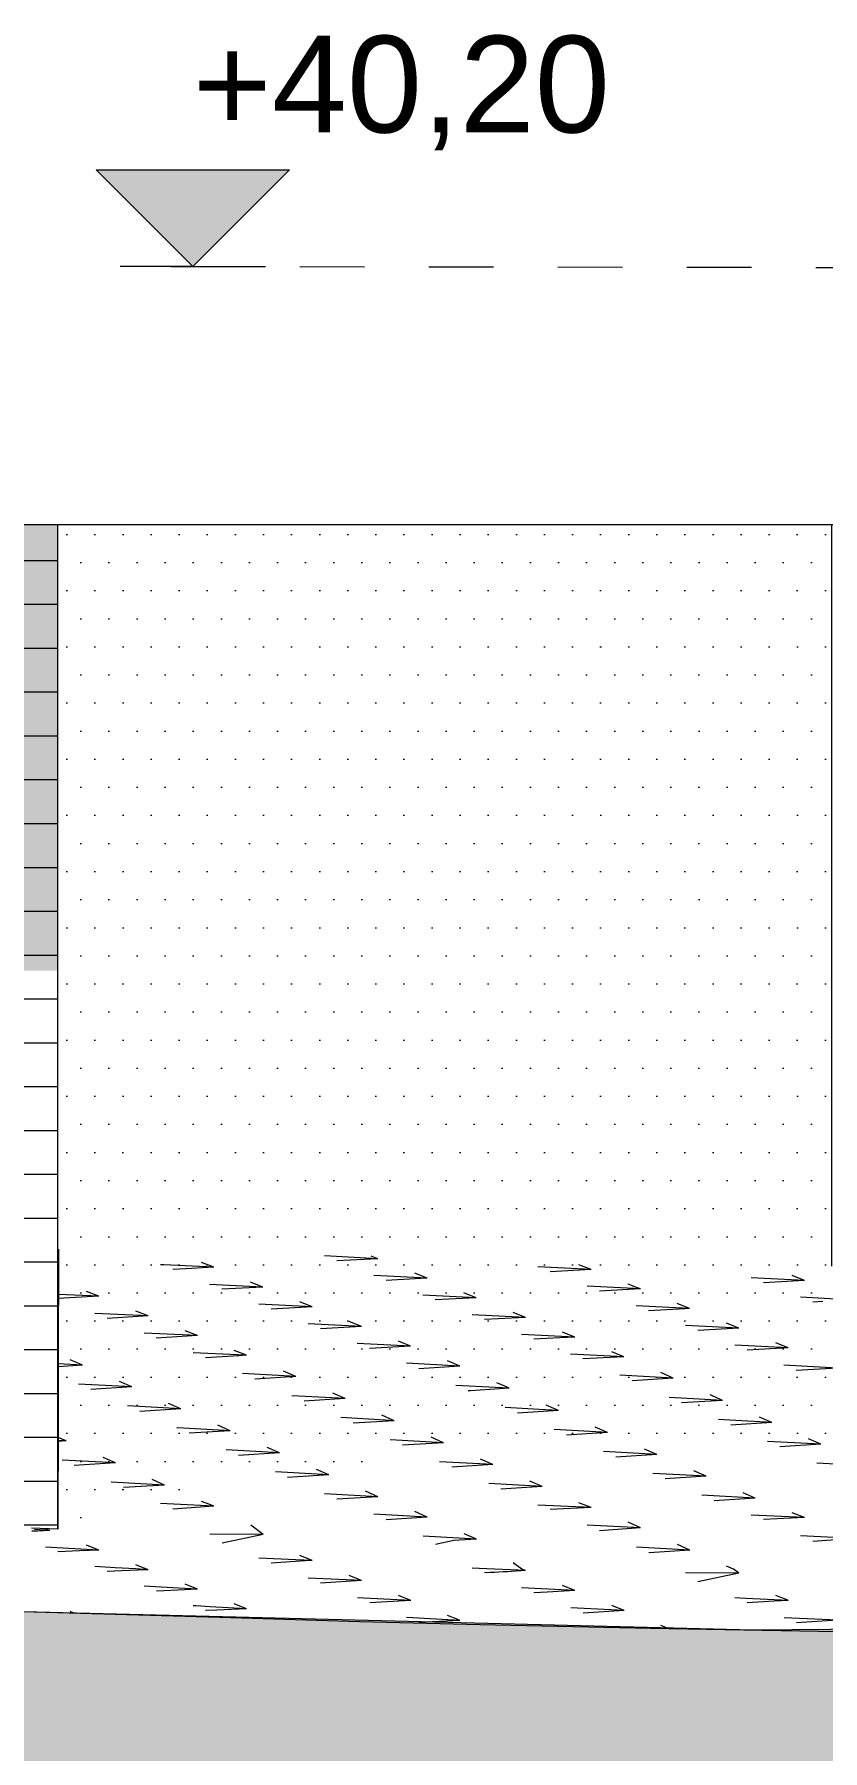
# Model space of a CAD drawing. Header units: metres. Extents: x -111189 to -108577, y -72951 to -72647.
# Drawn here: x -108845.873 to -108844.65, y -72948.398 to -72945.735 of the extents above; entities that cross this region are included whole.
import ezdxf

# ---------------------------------------------------------------- set-up
doc = ezdxf.new("R2010")
doc.units = ezdxf.units.M
doc.header["$MEASUREMENT"] = 0
doc.linetypes.add('Short_Dash_X2', pattern=[0.1, 0.033333, -0.016667, 0.033333, -0.016667])
for name, color, linetype in [('00 - DESENHO 2D', 7, 'Continuous'), ('01 - TERRENO PROPOSTO', 7, 'Continuous'), ('02 - ESTRADAS', 7, 'Continuous'), ('03 - LAJES', 7, 'Continuous'), ('06 - ESCADAS _ GUARDAS', 7, 'Continuous'), ('12 - COTAS GERAIS', 7, 'Continuous')]:
    doc.layers.add(name, color=color, linetype=linetype)
doc.styles.add('ESTILO_GERADO_7', font='')
doc.styles.get('ESTILO_GERADO_7').set_extended_font_data('Helvetica')
pattern_1 = [(360, (-108689.58989, -72946.075524), (0.021783658, 0.043567315), [0, -0.043567315])]

# ---------------------------------------------------------------- blocks, each defined once
blk = doc.blocks.new('Corte Elem_1069_1', base_point=(-108689.5899, -72946.0755))
at = {"layer": '03 - LAJES', "color": 7, "linetype": 'Continuous', "lineweight": 13}
blk.add_line((-108849.036, -72946.4956), (-108844.436, -72946.4956), dxfattribs=at)
blk = doc.blocks.new('Corte Elem_1294_1', base_point=(-108689.5899, -72946.0755))
at = {"layer": '01 - TERRENO PROPOSTO', "color": 251, "linetype": 'Continuous', "lineweight": 13}
blk.add_line((-108845.836, -72947.9528), (-108845.8359, -72947.9527), dxfattribs=at)
blk = doc.blocks.new('Corte Elem_1297_1', base_point=(-108689.5899, -72946.0755))
at = {"layer": '06 - ESCADAS _ GUARDAS', "linetype": 'Continuous', "lineweight": 13}
h = blk.add_hatch(dxfattribs=at)
h.set_pattern_fill('DOTS_0001', color=251, style=0, pattern_type=2)
h.set_pattern_definition(pattern_1)
h.paths.add_polyline_path([(-108845.836, -72946.4956), (-108845.836, -72946.5506), (-108844.636, -72946.5506), (-108844.636, -72946.4956)])
h = blk.add_hatch(dxfattribs=at)
h.set_pattern_fill('DOTS_0001', color=251, style=0, pattern_type=2)
h.set_pattern_definition(pattern_1)
h.paths.add_polyline_path([(-108845.836, -72946.5506), (-108845.836, -72946.6075), (-108844.636, -72946.6075), (-108844.636, -72946.5506)])
h = blk.add_hatch(dxfattribs=at)
h.set_pattern_fill('DOTS_0001', color=251, style=0, pattern_type=2)
h.set_pattern_definition(pattern_1)
h.paths.add_polyline_path([(-108845.836, -72946.6075), (-108845.836, -72946.6645), (-108844.636, -72946.6645), (-108844.636, -72946.6075)])
h = blk.add_hatch(dxfattribs=at)
h.set_pattern_fill('DOTS_0001', color=251, style=0, pattern_type=2)
h.set_pattern_definition(pattern_1)
h.paths.add_polyline_path([(-108844.636, -72946.6645), (-108845.836, -72946.6645), (-108845.836, -72946.7214), (-108844.636, -72946.7214)])
h = blk.add_hatch(dxfattribs=at)
h.set_pattern_fill('DOTS_0001', color=251, style=0, pattern_type=2)
h.set_pattern_definition(pattern_1)
h.paths.add_polyline_path([(-108845.836, -72946.7214), (-108845.836, -72946.7783), (-108844.636, -72946.7783), (-108844.636, -72946.7214)])
h = blk.add_hatch(dxfattribs=at)
h.set_pattern_fill('DOTS_0001', color=251, style=0, pattern_type=2)
h.set_pattern_definition(pattern_1)
h.paths.add_polyline_path([(-108844.636, -72946.7783), (-108845.836, -72946.7783), (-108845.836, -72946.8352), (-108844.636, -72946.8352)])
h = blk.add_hatch(dxfattribs=at)
h.set_pattern_fill('DOTS_0001', color=251, style=0, pattern_type=2)
h.set_pattern_definition(pattern_1)
h.paths.add_polyline_path([(-108845.836, -72946.8352), (-108845.836, -72946.8921), (-108844.636, -72946.8921), (-108844.636, -72946.8352)])
h = blk.add_hatch(dxfattribs=at)
h.set_pattern_fill('DOTS_0001', color=251, style=0, pattern_type=2)
h.set_pattern_definition(pattern_1)
h.paths.add_polyline_path([(-108844.636, -72946.8921), (-108845.836, -72946.8921), (-108845.836, -72946.949), (-108844.636, -72946.949)])
h = blk.add_hatch(dxfattribs=at)
h.set_pattern_fill('DOTS_0001', color=251, style=0, pattern_type=2)
h.set_pattern_definition(pattern_1)
h.paths.add_polyline_path([(-108845.836, -72946.949), (-108845.836, -72947.0059), (-108844.636, -72947.0059), (-108844.636, -72946.949)])
h = blk.add_hatch(dxfattribs=at)
h.set_pattern_fill('DOTS_0001', color=251, style=0, pattern_type=2)
h.set_pattern_definition(pattern_1)
h.paths.add_polyline_path([(-108845.836, -72947.0059), (-108845.836, -72947.0628), (-108844.636, -72947.0628), (-108844.636, -72947.0059)])
h = blk.add_hatch(dxfattribs=at)
h.set_pattern_fill('DOTS_0001', color=251, style=0, pattern_type=2)
h.set_pattern_definition(pattern_1)
h.paths.add_polyline_path([(-108845.836, -72947.0628), (-108845.836, -72947.1197), (-108844.636, -72947.1197), (-108844.636, -72947.0628)])
h = blk.add_hatch(dxfattribs=at)
h.set_pattern_fill('DOTS_0001', color=251, style=0, pattern_type=2)
h.set_pattern_definition(pattern_1)
h.paths.add_polyline_path([(-108844.636, -72947.1197), (-108845.836, -72947.1197), (-108845.836, -72947.1766), (-108844.636, -72947.1766)])
h = blk.add_hatch(dxfattribs=at)
h.set_pattern_fill('DOTS_0001', color=251, style=0, pattern_type=2)
h.set_pattern_definition(pattern_1)
h.paths.add_polyline_path([(-108844.636, -72947.1766), (-108845.836, -72947.1766), (-108845.836, -72947.2335), (-108844.636, -72947.2335)])
h = blk.add_hatch(dxfattribs=at)
h.set_pattern_fill('DOTS_0001', color=251, style=0, pattern_type=2)
h.set_pattern_definition(pattern_1)
h.paths.add_polyline_path([(-108845.836, -72947.2335), (-108845.836, -72947.2904), (-108844.636, -72947.2904), (-108844.636, -72947.2335)])
h = blk.add_hatch(dxfattribs=at)
h.set_pattern_fill('DOTS_0001', color=251, style=0, pattern_type=2)
h.set_pattern_definition(pattern_1)
h.paths.add_polyline_path([(-108844.636, -72947.2904), (-108845.836, -72947.2904), (-108845.836, -72947.3473), (-108844.636, -72947.3473)])
h = blk.add_hatch(dxfattribs=at)
h.set_pattern_fill('DOTS_0001', color=251, style=0, pattern_type=2)
h.set_pattern_definition(pattern_1)
h.paths.add_polyline_path([(-108844.636, -72947.3473), (-108845.836, -72947.3473), (-108845.836, -72947.4042), (-108844.636, -72947.4042)])
h = blk.add_hatch(dxfattribs=at)
h.set_pattern_fill('DOTS_0001', color=251, style=0, pattern_type=2)
h.set_pattern_definition(pattern_1)
h.paths.add_polyline_path([(-108844.636, -72947.4042), (-108845.836, -72947.4042), (-108845.836, -72947.4611), (-108844.636, -72947.4611)])
h = blk.add_hatch(dxfattribs=at)
h.set_pattern_fill('DOTS_0001', color=251, style=0, pattern_type=2)
h.set_pattern_definition(pattern_1)
h.paths.add_polyline_path([(-108844.636, -72947.4611), (-108845.836, -72947.4611), (-108845.836, -72947.518), (-108844.636, -72947.518)])
h = blk.add_hatch(dxfattribs=at)
h.set_pattern_fill('DOTS_0001', color=251, style=0, pattern_type=2)
h.set_pattern_definition(pattern_1)
h.paths.add_polyline_path([(-108845.836, -72947.518), (-108845.836, -72947.5749), (-108844.636, -72947.5749), (-108844.636, -72947.518)])
h = blk.add_hatch(dxfattribs=at)
h.set_pattern_fill('DOTS_0001', color=251, style=0, pattern_type=2)
h.set_pattern_definition(pattern_1)
h.paths.add_polyline_path([(-108844.636, -72947.5749), (-108845.836, -72947.5749), (-108845.836, -72947.6318), (-108845.8354, -72947.6318), (-108845.8353, -72947.6199), (-108845.8251, -72947.6201), (-108845.7987, -72947.6206), (-108845.7606, -72947.6214), (-108845.7205, -72947.6223), (-108845.6882, -72947.6231), (-108845.285, -72947.6318), (-108844.636, -72947.6318)])
h = blk.add_hatch(dxfattribs=at)
h.set_pattern_fill('DOTS_0001', color=251, style=0, pattern_type=2)
h.set_pattern_definition(pattern_1)
h.paths.add_polyline_path([(-108845.836, -72947.6318), (-108845.836, -72947.6765), (-108845.8354, -72947.6765), (-108845.8354, -72947.6361), (-108845.8354, -72947.6318)])
h = blk.add_hatch(dxfattribs=at)
h.set_pattern_fill('DOTS_0001', color=251, style=0, pattern_type=2)
h.set_pattern_definition(pattern_1)
h.paths.add_polyline_path([(-108845.285, -72947.6318), (-108844.636, -72947.6459), (-108844.636, -72947.6318)])
at = {"layer": '06 - ESCADAS _ GUARDAS', "color": 7, "linetype": 'Continuous', "lineweight": 13}
for p, q in [((-108844.636, -72946.5506), (-108844.636, -72946.4956)), ((-108844.636, -72946.6075), (-108844.636, -72946.5506)), ((-108844.636, -72946.6645), (-108844.636, -72946.6075)), ((-108844.636, -72946.7214), (-108844.636, -72946.6645)), ((-108844.636, -72946.7783), (-108844.636, -72946.7214)), ((-108844.636, -72946.8352), (-108844.636, -72946.7783)), ((-108844.636, -72946.8921), (-108844.636, -72946.8352)), ((-108844.636, -72946.949), (-108844.636, -72946.8921)), ((-108844.636, -72947.0059), (-108844.636, -72946.949)), ((-108844.636, -72947.0628), (-108844.636, -72947.0059)), ((-108844.636, -72947.1197), (-108844.636, -72947.0628)), ((-108844.636, -72947.1766), (-108844.636, -72947.1197)), ((-108844.636, -72947.2335), (-108844.636, -72947.1766)), ((-108844.636, -72947.2904), (-108844.636, -72947.2335)), ((-108844.636, -72947.3473), (-108844.636, -72947.2904)), ((-108844.636, -72947.4042), (-108844.636, -72947.3473)), ((-108844.636, -72947.4611), (-108844.636, -72947.4042)), ((-108844.636, -72947.518), (-108844.636, -72947.4611)), ((-108844.636, -72947.5749), (-108844.636, -72947.518)), ((-108844.636, -72947.6318), (-108844.636, -72947.5749)), ((-108844.636, -72947.6459), (-108844.636, -72947.6318)), ((-108845.836, -72947.6765), (-108845.8354, -72947.6765))]:
    blk.add_line(p, q, dxfattribs=at)
blk = doc.blocks.new('Corte Elem_1298_1', base_point=(-108689.5899, -72946.0755))
at = {"layer": '01 - TERRENO PROPOSTO', "linetype": 'Continuous', "lineweight": 13}
h = blk.add_hatch(dxfattribs=at)
h.set_pattern_fill('DOTS_0001', color=251, style=0, pattern_type=2)
h.set_pattern_definition(pattern_1)
h.paths.add_polyline_path([(-108845.8353, -72947.6199), (-108845.8356, -72947.7955), (-108845.5382, -72947.7955), (-108845.8252, -72947.6201)])
h = blk.add_hatch(dxfattribs=at)
h.set_pattern_fill('DOTS_0001', color=251, style=0, pattern_type=2)
h.set_pattern_definition(pattern_1)
h.paths.add_polyline_path([(-108845.8252, -72947.6201), (-108845.5382, -72947.7955), (-108844.8506, -72947.7955), (-108845.7987, -72947.6206)])
h = blk.add_hatch(dxfattribs=at)
h.set_pattern_fill('DOTS_0001', color=251, style=0, pattern_type=2)
h.set_pattern_definition(pattern_1)
h.paths.add_polyline_path([(-108845.7606, -72947.6214), (-108845.7987, -72947.6206), (-108844.8506, -72947.7955), (-108844.0393, -72947.7955)])
h = blk.add_hatch(dxfattribs=at)
h.set_pattern_fill('DOTS_0001', color=251, style=0, pattern_type=2)
h.set_pattern_definition(pattern_1)
h.paths.add_polyline_path([(-108845.7205, -72947.6223), (-108845.7606, -72947.6214), (-108844.0393, -72947.7955), (-108843.3616, -72947.7955)])
h = blk.add_hatch(dxfattribs=at)
h.set_pattern_fill('DOTS_0001', color=251, style=0, pattern_type=2)
h.set_pattern_definition(pattern_1)
h.paths.add_polyline_path([(-108845.7205, -72947.6223), (-108843.3616, -72947.7955), (-108842.9308, -72947.7955), (-108845.6882, -72947.6231)])
h = blk.add_hatch(dxfattribs=at)
h.set_pattern_fill('DOTS_0001', color=251, style=0, pattern_type=2)
h.set_pattern_definition(pattern_1)
h.paths.add_polyline_path([(-108845.6882, -72947.6231), (-108842.9308, -72947.7955), (-108844.636, -72947.6036), (-108844.636, -72947.6459)])
h = blk.add_hatch(dxfattribs=at)
h.set_pattern_fill('DOTS_0001', color=251, style=0, pattern_type=2)
h.set_pattern_definition(pattern_1)
h.paths.add_polyline_path([(-108844.0393, -72947.7955), (-108845.8358, -72947.9202), (-108845.836, -72948.0086), (-108845.4254, -72947.9599), (-108845.1763, -72947.9156), (-108845.0712, -72947.9179)])
h = blk.add_hatch(dxfattribs=at)
h.set_pattern_fill('DOTS_0001', color=251, style=0, pattern_type=2)
h.set_pattern_definition(pattern_1)
h.paths.add_polyline_path([(-108845.8358, -72947.9202), (-108844.8506, -72947.7955), (-108845.8357, -72947.8602)])
h = blk.add_hatch(dxfattribs=at)
h.set_pattern_fill('DOTS_0001', color=251, style=0, pattern_type=2)
h.set_pattern_definition(pattern_1)
h.paths.add_polyline_path([(-108845.8358, -72947.9202), (-108844.0393, -72947.7955), (-108844.8506, -72947.7955)])
h = blk.add_hatch(dxfattribs=at)
h.set_pattern_fill('DOTS_0001', color=251, style=0, pattern_type=2)
h.set_pattern_definition(pattern_1)
h.paths.add_polyline_path([(-108845.8357, -72947.8602), (-108845.5382, -72947.7955), (-108845.8356, -72947.7955)])
h = blk.add_hatch(dxfattribs=at)
h.set_pattern_fill('DOTS_0001', color=251, style=0, pattern_type=2)
h.set_pattern_definition(pattern_1)
h.paths.add_polyline_path([(-108845.5382, -72947.7955), (-108845.8357, -72947.8602), (-108844.8506, -72947.7955)])
h = blk.add_hatch(dxfattribs=at)
h.set_pattern_fill('DOTS_0001', color=251, style=0, pattern_type=2)
h.set_pattern_definition(pattern_1)
h.paths.add_polyline_path([(-108845.0712, -72947.9179), (-108843.1091, -72947.9596), (-108842.768, -72947.8991), (-108844.0393, -72947.7955)])
h = blk.add_hatch(dxfattribs=at)
h.set_pattern_fill('DOTS_0001', color=251, style=0, pattern_type=2)
h.set_pattern_definition(pattern_1)
h.paths.add_polyline_path([(-108845.836, -72948.0086), (-108845.7049, -72948.0095), (-108845.4254, -72947.9599)])
h = blk.add_hatch(dxfattribs=at)
h.set_pattern_fill('DOTS_0001', color=251, style=0, pattern_type=2)
h.set_pattern_definition(pattern_1)
h.paths.add_polyline_path([(-108845.836, -72948.0086), (-108845.836, -72948.054), (-108845.7506, -72948.0174)])
h = blk.add_hatch(dxfattribs=at)
h.set_pattern_fill('DOTS_0001', color=251, style=0, pattern_type=2)
h.set_pattern_definition(pattern_1)
h.paths.add_polyline_path([(-108845.836, -72948.0086), (-108845.7506, -72948.0174), (-108845.7464, -72948.0166)])
h = blk.add_hatch(dxfattribs=at)
h.set_pattern_fill('DOTS_0001', color=251, style=0, pattern_type=2)
h.set_pattern_definition(pattern_1)
h.paths.add_polyline_path([(-108845.836, -72948.0086), (-108845.7221, -72948.0121), (-108845.7049, -72948.0095)])
h = blk.add_hatch(dxfattribs=at)
h.set_pattern_fill('DOTS_0001', color=251, style=0, pattern_type=2)
h.set_pattern_definition(pattern_1)
h.paths.add_polyline_path([(-108845.836, -72948.0086), (-108845.7464, -72948.0166), (-108845.7221, -72948.0121)])
at = {"layer": '01 - TERRENO PROPOSTO', "color": 7, "linetype": 'Continuous', "lineweight": 13}
for p, q in [((-108845.8353, -72947.6199), (-108845.8356, -72947.7955)), ((-108845.6718, -72947.6441), (-108845.6771, -72947.6438)), ((-108845.5944, -72947.6479), (-108845.6718, -72947.6441)), ((-108845.6378, -72947.6503), (-108845.658, -72947.6514)), ((-108845.5944, -72947.6479), (-108845.6378, -72947.6503)), ((-108845.5944, -72947.6479), (-108845.6135, -72947.6403)), ((-108845.34, -72947.6345), (-108845.4227, -72947.6303)), ((-108845.34, -72947.6345), (-108845.4036, -72947.638)), ((-108845.34, -72947.6345), (-108845.3502, -72947.6304)), ((-108845.0092, -72947.6515), (-108845.0919, -72947.6472)), ((-108845.0092, -72947.6515), (-108845.0728, -72947.6549)), ((-108845.0092, -72947.6515), (-108845.0283, -72947.6438)), ((-108845.5181, -72947.6785), (-108845.6008, -72947.6744)), ((-108845.5181, -72947.6785), (-108845.5817, -72947.682)), ((-108845.5181, -72947.6785), (-108845.5372, -72947.6708)), ((-108845.2636, -72947.6647), (-108845.3463, -72947.6605)), ((-108845.3093, -72947.6671), (-108845.3272, -72947.6681)), ((-108845.2636, -72947.6647), (-108845.3093, -72947.6671)), ((-108845.2636, -72947.6647), (-108845.2827, -72947.6571)), ((-108844.9328, -72947.6815), (-108845.0155, -72947.6773)), ((-108844.9371, -72947.6798), (-108844.9519, -72947.6742)), ((-108844.6784, -72947.6684), (-108844.7611, -72947.6642)), ((-108844.6784, -72947.6684), (-108844.742, -72947.6718)), ((-108844.6784, -72947.6684), (-108844.6975, -72947.6607)), ((-108845.7725, -72947.6928), (-108845.8355, -72947.6899)), ((-108845.7725, -72947.6928), (-108845.8355, -72947.6965)), ((-108845.7725, -72947.6928), (-108845.7916, -72947.6852)), ((-108845.4417, -72947.709), (-108845.5244, -72947.7049)), ((-108845.4417, -72947.709), (-108845.4608, -72947.7014)), ((-108845.1873, -72947.6951), (-108845.27, -72947.6909)), ((-108845.1873, -72947.6951), (-108845.2509, -72947.6985)), ((-108845.1873, -72947.6951), (-108845.2064, -72947.6875)), ((-108844.9328, -72947.6815), (-108844.9964, -72947.6849)), ((-108844.9328, -72947.6815), (-108844.9371, -72947.6798)), ((-108844.8565, -72947.7118), (-108844.8756, -72947.7042)), ((-108844.602, -72947.6986), (-108844.6847, -72947.6943)), ((-108844.6502, -72947.7009), (-108844.6657, -72947.7017)), ((-108845.6962, -72947.7233), (-108845.7789, -72947.7194)), ((-108845.6962, -72947.7233), (-108845.7598, -72947.7271)), ((-108845.6962, -72947.7233), (-108845.7153, -72947.7157)), ((-108845.4417, -72947.709), (-108845.5054, -72947.7126)), ((-108845.3654, -72947.7396), (-108845.3845, -72947.732)), ((-108845.1109, -72947.7256), (-108845.1936, -72947.7214)), ((-108845.1109, -72947.7256), (-108845.1746, -72947.729)), ((-108845.1109, -72947.7256), (-108845.13, -72947.718)), ((-108844.8786, -72947.7106), (-108844.9392, -72947.7076)), ((-108844.8637, -72947.7121), (-108844.9201, -72947.7152)), ((-108844.8565, -72947.7118), (-108844.8786, -72947.7106)), ((-108844.8565, -72947.7118), (-108844.8637, -72947.7121)), ((-108845.6198, -72947.7538), (-108845.7025, -72947.7499)), ((-108845.6198, -72947.7538), (-108845.6835, -72947.7576)), ((-108845.6198, -72947.7538), (-108845.6389, -72947.7462)), ((-108845.3654, -72947.7396), (-108845.4481, -72947.7355)), ((-108845.3654, -72947.7396), (-108845.429, -72947.7432)), ((-108845.0757, -72947.754), (-108845.1173, -72947.7519)), ((-108845.0577, -72947.7573), (-108845.0982, -72947.7596)), ((-108845.0346, -72947.7561), (-108845.0757, -72947.754)), ((-108845.0346, -72947.7561), (-108845.0577, -72947.7573)), ((-108845.0346, -72947.7561), (-108845.0537, -72947.7484)), ((-108844.7801, -72947.7422), (-108844.8628, -72947.7381)), ((-108844.7801, -72947.7422), (-108844.8438, -72947.7457)), ((-108844.7801, -72947.7422), (-108844.7992, -72947.7346)), ((-108845.5576, -72947.7836), (-108845.6262, -72947.7804)), ((-108845.5554, -72947.785), (-108845.6071, -72947.7881)), ((-108845.5435, -72947.7843), (-108845.5626, -72947.7767)), ((-108845.5435, -72947.7843), (-108845.5576, -72947.7836)), ((-108845.5435, -72947.7843), (-108845.5554, -72947.785)), ((-108845.2891, -72947.7702), (-108845.3718, -72947.7661)), ((-108845.2891, -72947.7702), (-108845.3527, -72947.7737)), ((-108845.2891, -72947.7702), (-108845.3081, -72947.7625)), ((-108844.9583, -72947.7866), (-108845.041, -72947.7825)), ((-108844.9583, -72947.7866), (-108844.9773, -72947.779)), ((-108844.7038, -72947.7727), (-108844.7865, -72947.7686)), ((-108844.7038, -72947.7727), (-108844.7674, -72947.7762)), ((-108844.7038, -72947.7727), (-108844.7229, -72947.7651)), ((-108845.8356, -72947.7955), (-108845.8357, -72947.8602)), ((-108845.798, -72947.7997), (-108845.8357, -72947.8021)), ((-108845.798, -72947.7997), (-108845.8356, -72947.7977)), ((-108845.8073, -72947.7955), (-108845.817, -72947.7916)), ((-108845.798, -72947.7997), (-108845.8073, -72947.7955)), ((-108845.4672, -72947.8174), (-108845.5499, -72947.8127)), ((-108845.4672, -72947.8174), (-108845.4862, -72947.8088)), ((-108845.2127, -72947.8014), (-108845.2954, -72947.7968)), ((-108845.2127, -72947.8014), (-108845.2763, -72947.8054)), ((-108845.2258, -72947.7955), (-108845.2318, -72947.7931)), ((-108845.2127, -72947.8014), (-108845.2258, -72947.7955)), ((-108844.9583, -72947.7866), (-108845.0219, -72947.7901)), ((-108844.8819, -72947.8199), (-108844.901, -72947.8113)), ((-108844.6275, -72947.8042), (-108844.7102, -72947.7995)), ((-108844.6275, -72947.8042), (-108844.6911, -72947.8082)), ((-108845.7216, -72947.8333), (-108845.8043, -72947.829)), ((-108845.7216, -72947.8333), (-108845.7852, -72947.8374)), ((-108845.7216, -72947.8333), (-108845.7407, -72947.8249)), ((-108845.4672, -72947.8174), (-108845.5308, -72947.8213)), ((-108845.1575, -72947.8344), (-108845.2191, -72947.831)), ((-108845.1961, -72947.8393), (-108845.2, -72947.8395)), ((-108845.1364, -72947.8356), (-108845.1961, -72947.8393)), ((-108845.1364, -72947.8356), (-108845.1575, -72947.8344)), ((-108845.1431, -72947.8325), (-108845.1555, -72947.8271)), ((-108845.1364, -72947.8356), (-108845.1431, -72947.8325)), ((-108844.8819, -72947.8199), (-108844.9646, -72947.8152)), ((-108844.8819, -72947.8199), (-108844.9455, -72947.8238)), ((-108845.8357, -72947.8602), (-108845.8358, -72947.9202)), ((-108845.6453, -72947.8674), (-108845.728, -72947.8629)), ((-108845.6453, -72947.8674), (-108845.6644, -72947.859)), ((-108845.3908, -72947.8515), (-108845.4735, -72947.847)), ((-108845.3908, -72947.8515), (-108845.4544, -72947.8555)), ((-108845.3908, -72947.8515), (-108845.4099, -72947.843)), ((-108845.0898, -72947.8684), (-108845.1427, -72947.8654)), ((-108845.0672, -72947.8669), (-108845.0791, -72947.8615)), ((-108844.8511, -72947.8519), (-108844.8883, -72947.8497)), ((-108844.8056, -72947.8544), (-108844.8692, -72947.8583)), ((-108844.8056, -72947.8544), (-108844.8511, -72947.8519)), ((-108844.8166, -72947.8495), (-108844.8247, -72947.8458)), ((-108844.8056, -72947.8544), (-108844.8166, -72947.8495)), ((-108845.6453, -72947.8674), (-108845.7089, -72947.8714)), ((-108845.3285, -72947.885), (-108845.3972, -72947.8811)), ((-108845.3145, -72947.8858), (-108845.3781, -72947.8897)), ((-108845.3179, -72947.8843), (-108845.3336, -72947.8772)), ((-108845.3145, -72947.8858), (-108845.3285, -72947.885)), ((-108845.3145, -72947.8858), (-108845.3179, -72947.8843)), ((-108845.06, -72947.8701), (-108845.1236, -72947.874)), ((-108845.06, -72947.8701), (-108845.0898, -72947.8684)), ((-108845.06, -72947.8701), (-108845.0672, -72947.8669)), ((-108844.794, -72947.885), (-108844.8119, -72947.884)), ((-108844.7292, -72947.8886), (-108844.794, -72947.885)), ((-108844.7292, -72947.8886), (-108844.7928, -72947.8925)), ((-108844.7292, -72947.8886), (-108844.7483, -72947.8801)), ((-108845.8234, -72947.9172), (-108845.8358, -72947.9117)), ((-108845.8234, -72947.9172), (-108845.8358, -72947.9165)), ((-108845.8234, -72947.9172), (-108845.8358, -72947.918)), ((-108845.6508, -72947.8968), (-108845.6516, -72947.8968)), ((-108845.5689, -72947.9015), (-108845.6508, -72947.8968)), ((-108845.5689, -72947.9015), (-108845.6325, -72947.9054)), ((-108845.5689, -72947.9015), (-108845.588, -72947.8929)), ((-108845.2381, -72947.92), (-108845.3208, -72947.9154)), ((-108845.2381, -72947.92), (-108845.2572, -72947.9115)), ((-108844.9837, -72947.9043), (-108845.0664, -72947.8997)), ((-108844.9837, -72947.9043), (-108845.0473, -72947.9083)), ((-108844.9837, -72947.9043), (-108845.0028, -72947.8958)), ((-108844.6529, -72947.9224), (-108844.7356, -72947.9179)), ((-108844.6529, -72947.9224), (-108844.672, -72947.914)), ((-108845.8358, -72947.9202), (-108845.836, -72948.0086)), ((-108845.747, -72947.9514), (-108845.7661, -72947.9429)), ((-108845.4926, -72947.9357), (-108845.5753, -72947.9311)), ((-108845.4926, -72947.9357), (-108845.5562, -72947.9396)), ((-108845.4926, -72947.9357), (-108845.5117, -72947.9272)), ((-108845.2381, -72947.92), (-108845.3017, -72947.924)), ((-108845.1618, -72947.954), (-108845.1809, -72947.9456)), ((-108844.9073, -72947.9382), (-108844.99, -72947.9337)), ((-108844.9073, -72947.9382), (-108844.971, -72947.9422)), ((-108844.9073, -72947.9382), (-108844.9264, -72947.9298)), ((-108844.6529, -72947.9224), (-108844.7165, -72947.9264)), ((-108845.747, -72947.9514), (-108845.8297, -72947.9468)), ((-108845.747, -72947.9514), (-108845.8107, -72947.9553)), ((-108845.4799, -72947.9664), (-108845.4989, -72947.9653)), ((-108845.4162, -72947.9699), (-108845.4799, -72947.9664)), ((-108845.4162, -72947.9699), (-108845.4799, -72947.9738)), ((-108845.4162, -72947.9699), (-108845.4353, -72947.9614)), ((-108845.1618, -72947.954), (-108845.2445, -72947.9495)), ((-108845.1618, -72947.954), (-108845.2254, -72947.958)), ((-108844.831, -72947.9721), (-108844.9137, -72947.9676)), ((-108844.831, -72947.9721), (-108844.8946, -72947.976)), ((-108844.831, -72947.9721), (-108844.8501, -72947.9636)), ((-108844.5765, -72947.9563), (-108844.6592, -72947.9518)), ((-108845.6707, -72947.9856), (-108845.7534, -72947.981)), ((-108845.6707, -72947.9856), (-108845.7343, -72947.9896)), ((-108845.6707, -72947.9856), (-108845.6898, -72947.9771)), ((-108845.3399, -72948.0037), (-108845.359, -72947.9953)), ((-108845.0854, -72947.9879), (-108845.1681, -72947.9834)), ((-108845.0854, -72947.9879), (-108845.1491, -72947.9919)), ((-108845.0854, -72947.9879), (-108845.1045, -72947.9794)), ((-108844.7547, -72948.006), (-108844.7737, -72947.9975)), ((-108845.836, -72948.0086), (-108845.836, -72948.054)), ((-108845.5944, -72948.0185), (-108845.6771, -72948.0143)), ((-108845.5944, -72948.0185), (-108845.658, -72948.0229)), ((-108845.6004, -72948.0158), (-108845.6134, -72948.0109)), ((-108845.5944, -72948.0185), (-108845.6004, -72948.0158)), ((-108845.3399, -72948.0037), (-108845.4226, -72947.9992)), ((-108845.3399, -72948.0037), (-108845.4035, -72948.0077)), ((-108845.0091, -72948.0205), (-108845.0918, -72948.0167)), ((-108845.0091, -72948.0205), (-108845.0727, -72948.0238)), ((-108845.0259, -72948.0143), (-108845.0282, -72948.0133)), ((-108845.0091, -72948.0205), (-108845.0259, -72948.0143)), ((-108844.7547, -72948.006), (-108844.8374, -72948.0014)), ((-108844.7547, -72948.006), (-108844.8183, -72948.0099)), ((-108845.518, -72948.0621), (-108845.5371, -72948.048)), ((-108845.2636, -72948.0352), (-108845.3463, -72948.031)), ((-108845.2636, -72948.0352), (-108845.3272, -72948.0396)), ((-108845.2636, -72948.0352), (-108845.2826, -72948.0266)), ((-108844.9328, -72948.0519), (-108845.0155, -72948.0477)), ((-108844.9328, -72948.0519), (-108844.9964, -72948.0564)), ((-108844.9328, -72948.0519), (-108844.9518, -72948.0433)), ((-108844.6783, -72948.036), (-108844.761, -72948.0321)), ((-108844.6783, -72948.036), (-108844.7419, -72948.0392)), ((-108844.6783, -72948.036), (-108844.6974, -72948.0289)), ((-108845.836, -72948.054), (-108845.8769, -72948.0527)), ((-108845.8679, -72948.0569), (-108845.8767, -72948.0573)), ((-108845.8488, -72948.0561), (-108845.8726, -72948.0547)), ((-108845.8488, -72948.0561), (-108845.8679, -72948.0569)), ((-108845.8488, -72948.0561), (-108845.8556, -72948.0534)), ((-108845.7725, -72948.0865), (-108845.7916, -72948.0789)), ((-108845.518, -72948.0621), (-108845.6007, -72948.0616)), ((-108845.518, -72948.0621), (-108845.5816, -72948.0756)), ((-108845.1872, -72948.0695), (-108845.2699, -72948.0651)), ((-108845.2223, -72948.0716), (-108845.2508, -72948.0777)), ((-108845.1872, -72948.0695), (-108845.2223, -72948.0716)), ((-108845.1952, -72948.0661), (-108845.2063, -72948.0611)), ((-108845.1872, -72948.0695), (-108845.1952, -72948.0661)), ((-108844.8564, -72948.0864), (-108844.8755, -72948.0778)), ((-108844.602, -72948.0686), (-108844.6847, -72948.0644)), ((-108844.602, -72948.0686), (-108844.6656, -72948.0731)), ((-108845.8099, -72948.0843), (-108845.8552, -72948.0818)), ((-108845.8025, -72948.0878), (-108845.8361, -72948.0894)), ((-108845.7725, -72948.0865), (-108845.8099, -72948.0843)), ((-108845.7725, -72948.0865), (-108845.8025, -72948.0878)), ((-108845.4669, -72948.1016), (-108845.5244, -72948.0989)), ((-108845.4526, -72948.1034), (-108845.5053, -72948.1067)), ((-108845.4417, -72948.1027), (-108845.4669, -72948.1016)), ((-108845.4417, -72948.1027), (-108845.4608, -72948.095)), ((-108845.4417, -72948.1027), (-108845.4526, -72948.1034)), ((-108844.8564, -72948.0864), (-108844.9391, -72948.0822)), ((-108844.9194, -72948.0908), (-108844.92, -72948.0908)), ((-108844.8564, -72948.0864), (-108844.9194, -72948.0908)), ((-108845.7473, -72948.1139), (-108845.7788, -72948.1122)), ((-108845.7372, -72948.1187), (-108845.7597, -72948.1198)), ((-108845.715, -72948.1158), (-108845.7473, -72948.1139)), ((-108845.7116, -72948.1176), (-108845.7372, -72948.1187)), ((-108845.6961, -72948.1169), (-108845.7152, -72948.1093)), ((-108845.6961, -72948.1169), (-108845.715, -72948.1158)), ((-108845.6961, -72948.1169), (-108845.7116, -72948.1176)), ((-108845.3653, -72948.1338), (-108845.448, -72948.1299)), ((-108845.3703, -72948.1318), (-108845.3844, -72948.1261)), ((-108845.3653, -72948.1338), (-108845.3703, -72948.1318)), ((-108845.1826, -72948.1149), (-108845.1936, -72948.1144)), ((-108845.1109, -72948.1184), (-108845.1826, -72948.1149)), ((-108845.1658, -72948.1215), (-108845.1745, -72948.122)), ((-108845.159, -72948.1211), (-108845.1658, -72948.1215)), ((-108845.1523, -72948.1207), (-108845.159, -72948.1211)), ((-108845.1456, -72948.1203), (-108845.1523, -72948.1207)), ((-108845.139, -72948.12), (-108845.1456, -72948.1203)), ((-108845.1325, -72948.1196), (-108845.139, -72948.12)), ((-108845.1109, -72948.1184), (-108845.1325, -72948.1196)), ((-108845.1165, -72948.1162), (-108845.13, -72948.1063)), ((-108845.1109, -72948.1184), (-108845.1165, -72948.1162)), ((-108844.7801, -72948.1224), (-108844.8628, -72948.1219)), ((-108844.7801, -72948.1224), (-108844.8437, -72948.1359)), ((-108844.7886, -72948.1161), (-108844.7992, -72948.1116)), ((-108844.7801, -72948.1224), (-108844.7886, -72948.1161)), ((-108845.6846, -72948.1435), (-108845.7025, -72948.1425)), ((-108845.6577, -72948.1451), (-108845.6846, -72948.1435)), ((-108845.6718, -72948.1495), (-108845.6834, -72948.1501)), ((-108845.6507, -72948.1486), (-108845.6718, -72948.1495)), ((-108845.6198, -72948.1472), (-108845.6577, -72948.1451)), ((-108845.6198, -72948.1472), (-108845.6507, -72948.1486)), ((-108845.6198, -72948.1472), (-108845.6389, -72948.1396)), ((-108845.3653, -72948.1338), (-108845.4289, -72948.1376)), ((-108845.289, -72948.1647), (-108845.3081, -72948.1569)), ((-108845.0345, -72948.1491), (-108845.1172, -72948.1453)), ((-108845.0776, -72948.1517), (-108845.0981, -72948.153)), ((-108845.0345, -72948.1491), (-108845.0776, -72948.1517)), ((-108845.0345, -72948.1491), (-108845.0536, -72948.1413)), ((-108844.7202, -72948.1581), (-108844.7228, -72948.157)), ((-108844.715, -72948.1601), (-108844.7202, -72948.1581)), ((-108845.8125, -72948.1838), (-108845.817, -72948.182)), ((-108845.6219, -72948.1731), (-108845.6261, -72948.1729)), ((-108845.6003, -72948.1744), (-108845.6219, -72948.1731)), ((-108845.6064, -72948.1804), (-108845.607, -72948.1805)), ((-108845.5898, -72948.1797), (-108845.6064, -72948.1804)), ((-108845.5434, -72948.1776), (-108845.6003, -72948.1744)), ((-108845.5434, -72948.1776), (-108845.5898, -72948.1797)), ((-108845.5434, -72948.1776), (-108845.5625, -72948.17)), ((-108845.362, -72948.1612), (-108845.3717, -72948.1607)), ((-108845.289, -72948.1647), (-108845.362, -72948.1612)), ((-108845.3347, -72948.1674), (-108845.3526, -72948.1683)), ((-108845.289, -72948.1647), (-108845.3347, -72948.1674)), ((-108844.9582, -72948.1801), (-108845.0409, -72948.1763)), ((-108844.9582, -72948.1801), (-108845.0218, -72948.1841)), ((-108844.9582, -72948.1801), (-108844.9773, -72948.1724)), ((-108844.7691, -72948.1614), (-108844.7864, -72948.1606)), ((-108844.7361, -72948.163), (-108844.7691, -72948.1614)), ((-108844.7256, -72948.1658), (-108844.7673, -72948.1683)), ((-108844.7037, -72948.1645), (-108844.7361, -72948.163)), ((-108844.7144, -72948.1651), (-108844.7256, -72948.1658)), ((-108844.7096, -72948.1622), (-108844.715, -72948.1601)), ((-108844.7037, -72948.1645), (-108844.7144, -72948.1651)), ((-108844.704, -72948.1644), (-108844.7096, -72948.1622)), ((-108844.7037, -72948.1645), (-108844.704, -72948.1644)), ((-108845.2126, -72948.1955), (-108845.2953, -72948.1912)), ((-108845.2126, -72948.1955), (-108845.2763, -72948.1988)), ((-108845.2157, -72948.1943), (-108845.2317, -72948.1878)), ((-108845.2126, -72948.1955), (-108845.2157, -72948.1943)), ((-108844.8899, -72948.208), (-108844.9009, -72948.2034)), ((-108844.6274, -72948.1954), (-108844.7101, -72948.1916)), ((-108844.6274, -72948.1954), (-108844.691, -72948.1993))]:
    blk.add_line(p, q, dxfattribs=at)
at = {"layer": '01 - TERRENO PROPOSTO', "color": 7, "linetype": 'Continuous', "lineweight": 20, "flags": 128}
blk.add_lwpolyline([(-108845.8729, -72948.1821), (-108845.5854, -72948.1904), (-108845.5678, -72948.191), (-108845.3679, -72948.1971), (-108845.1815, -72948.202), (-108844.9174, -72948.2074), (-108844.5987, -72948.2134), (-108844.3266, -72948.2185), (-108844.1704, -72948.2216), (-108844.1365, -72948.2224), (-108844.1021, -72948.2231), (-108844.0673, -72948.2239), (-108844.0323, -72948.2247), (-108843.997, -72948.2255), (-108843.8014, -72948.2298), (-108843.7198, -72948.2258), (-108843.2976, -72948.2362), (-108842.2021, -72948.2583), (-108841.8994, -72948.2668), (-108841.6169, -72948.2743), (-108841.4914, -72948.2712), (-108841.3735, -72948.274), (-108841.305, -72948.2728), (-108840.9839, -72948.2655)], dxfattribs=at)
blk = doc.blocks.new('*X1972', base_point=(-108689.5899, -72946.0755))
at = {"color": 254, "linetype": 'Continuous', "lineweight": 13}
for p, q in [((-108845.8999, -72946.5515), (-108845.836, -72946.5515)), ((-108845.8999, -72946.6195), (-108845.836, -72946.6195)), ((-108845.8999, -72946.6875), (-108845.836, -72946.6875)), ((-108845.8999, -72946.7555), (-108845.836, -72946.7555)), ((-108845.8999, -72946.8235), (-108845.836, -72946.8235)), ((-108845.8999, -72946.8915), (-108845.836, -72946.8915)), ((-108845.8999, -72946.9595), (-108845.836, -72946.9595)), ((-108845.8999, -72947.0275), (-108845.836, -72947.0275)), ((-108845.8999, -72947.0955), (-108845.836, -72947.0955)), ((-108845.8999, -72947.1635), (-108845.836, -72947.1635)), ((-108845.8999, -72947.2315), (-108845.836, -72947.2315)), ((-108845.8999, -72947.2995), (-108845.836, -72947.2995)), ((-108845.8999, -72947.3675), (-108845.836, -72947.3675)), ((-108845.8999, -72947.4355), (-108845.836, -72947.4355)), ((-108845.8999, -72947.5035), (-108845.836, -72947.5035)), ((-108845.8999, -72947.5715), (-108845.836, -72947.5715)), ((-108845.8999, -72947.6395), (-108845.836, -72947.6395)), ((-108845.8999, -72947.7075), (-108845.836, -72947.7075)), ((-108845.8999, -72947.7755), (-108845.836, -72947.7755)), ((-108845.8999, -72947.8435), (-108845.836, -72947.8435)), ((-108845.8999, -72947.9115), (-108845.836, -72947.9115)), ((-108845.8999, -72947.9795), (-108845.836, -72947.9795)), ((-108845.8999, -72948.0475), (-108845.836, -72948.0475))]:
    blk.add_line(p, q, dxfattribs=at)
blk = doc.blocks.new('Corte Elem_1301_1', base_point=(-108689.5899, -72946.0755))
at = {"linetype": 'Continuous', "lineweight": 13}
h = blk.add_hatch(dxfattribs=at)
h.set_pattern_fill('DOTS_0001', color=251, style=0, pattern_type=2)
h.set_pattern_definition(pattern_1)
h.paths.add_polyline_path([(-108850.536, -72946.4956), (-108850.536, -72947.9541), (-108850.4218, -72947.9543), (-108850.4218, -72947.5992), (-108849.1854, -72947.5992), (-108849.1854, -72947.0564), (-108847.1865, -72947.0564), (-108847.1865, -72947.1876), (-108845.836, -72947.1876), (-108845.836, -72946.4956)])
at = {"color": 7, "linetype": 'Continuous', "lineweight": 13}
blk.add_line((-108845.836, -72948.054), (-108845.836, -72946.4956), dxfattribs=at)
at = {"lineweight": 0}
blk.add_blockref('*X1972', (-108689.5899, -72946.0755), dxfattribs=at)
blk = doc.blocks.new('Cota_24_1', base_point=(-108845.6268, -72946.0956))
at = {"layer": '12 - COTAS GERAIS', "linetype": 'Continuous', "lineweight": 5}
blk.add_hatch(color=7, dxfattribs=at).paths.add_polyline_path([(-108845.6268, -72946.0956), (-108845.4768, -72945.9456), (-108845.7768, -72945.9456)])
at = {"layer": '12 - COTAS GERAIS', "color": 7, "linetype": 'Continuous', "lineweight": 5}
for p, q in [((-108845.6268, -72946.0956), (-108845.7768, -72945.9456)), ((-108845.7768, -72945.9456), (-108845.4768, -72945.9456)), ((-108845.4768, -72945.9456), (-108845.6268, -72946.0956)), ((-108845.6268, -72946.0956), (-108845.7393, -72946.0956)), ((-108845.6268, -72946.0956), (-108845.5143, -72946.0956))]:
    blk.add_line(p, q, dxfattribs=at)
at = {"layer": '12 - COTAS GERAIS', "color": 7, "lineweight": 5, "insert": (-108845.6268, -72945.9156), "char_height": 0.15, "attachment_point": 7, "style": 'ESTILO_GERADO_7'}
blk.add_mtext('\\A1;{\\pql;\\fHelvetica|b0|i0|c0|p0;\\W1.000000;+40,20}', dxfattribs=at)

msp = doc.modelspace()

# ---------------------------------------------------------------- hatches: boundary and pattern name
at = {"layer": '00 - DESENHO 2D', "linetype": 'Continuous', "lineweight": 13}
msp.add_hatch(color=251, dxfattribs=at).paths.add_polyline_path([(-108861.3903, -72951.1828), (-108861.3888, -72947.92), (-108860.7951, -72947.9203), (-108860.7951, -72946.4203), (-108860.5951, -72946.4203), (-108860.5951, -72948.0253), (-108858.8253, -72948.0125), (-108855.786, -72948.0112), (-108855.786, -72947.9655), (-108855.636, -72947.9655), (-108855.636, -72948.0583), (-108855.4706, -72948.0324), (-108853.38, -72948.0202), (-108851.3362, -72948.0583), (-108849.8907, -72948.0852), (-108848.7814, -72948.1675), (-108846.3426, -72948.1705), (-108844.7581, -72948.2104), (-108843.6782, -72948.2008), (-108842.7876, -72948.2465), (-108841.8742, -72948.2675), (-108840.9839, -72948.2465), (-108840.9839, -72946.7468), (-108840.7818, -72946.7468), (-108840.7818, -72951.1828)])

# ---------------------------------------------------------------- linework, layer by layer
at = {"layer": '00 - DESENHO 2D', "color": 7, "linetype": 'Continuous', "lineweight": 20, "flags": 128}
msp.add_lwpolyline([(-108846.3426, -72948.1705), (-108844.7581, -72948.2104), (-108843.6782, -72948.2008), (-108842.7876, -72948.2465), (-108841.8742, -72948.2675), (-108840.9839, -72948.2465), (-108840.9839, -72946.7468), (-108840.7818, -72946.7468), (-108840.7818, -72951.1828), (-108861.3903, -72951.1828)], dxfattribs=at)
at = {"layer": '02 - ESTRADAS', "color": 251, "linetype": 'Short_Dash_X2', "lineweight": 13}
msp.add_line((-108845.6608, -72946.0955), (-108844.436, -72946.0972), dxfattribs=at)

# ---------------------------------------------------------------- block references
at = {"lineweight": 0}
msp.add_blockref('Corte Elem_1301_1', (-108689.5899, -72946.0755), dxfattribs=at)
at = {"layer": '01 - TERRENO PROPOSTO', "lineweight": 0}
for name in ['Corte Elem_1298_1', 'Corte Elem_1294_1']:
    msp.add_blockref(name, (-108689.5899, -72946.0755), dxfattribs=at)
at = {"layer": '03 - LAJES', "lineweight": 0}
msp.add_blockref('Corte Elem_1069_1', (-108689.5899, -72946.0755), dxfattribs=at)
at = {"layer": '06 - ESCADAS _ GUARDAS', "lineweight": 0}
msp.add_blockref('Corte Elem_1297_1', (-108689.5899, -72946.0755), dxfattribs=at)
at = {"layer": '12 - COTAS GERAIS', "color": 7, "linetype": 'Continuous', "lineweight": 5}
msp.add_blockref('Cota_24_1', (-108845.6268, -72946.0956), dxfattribs=at)

doc.saveas('drawing.dxf')
